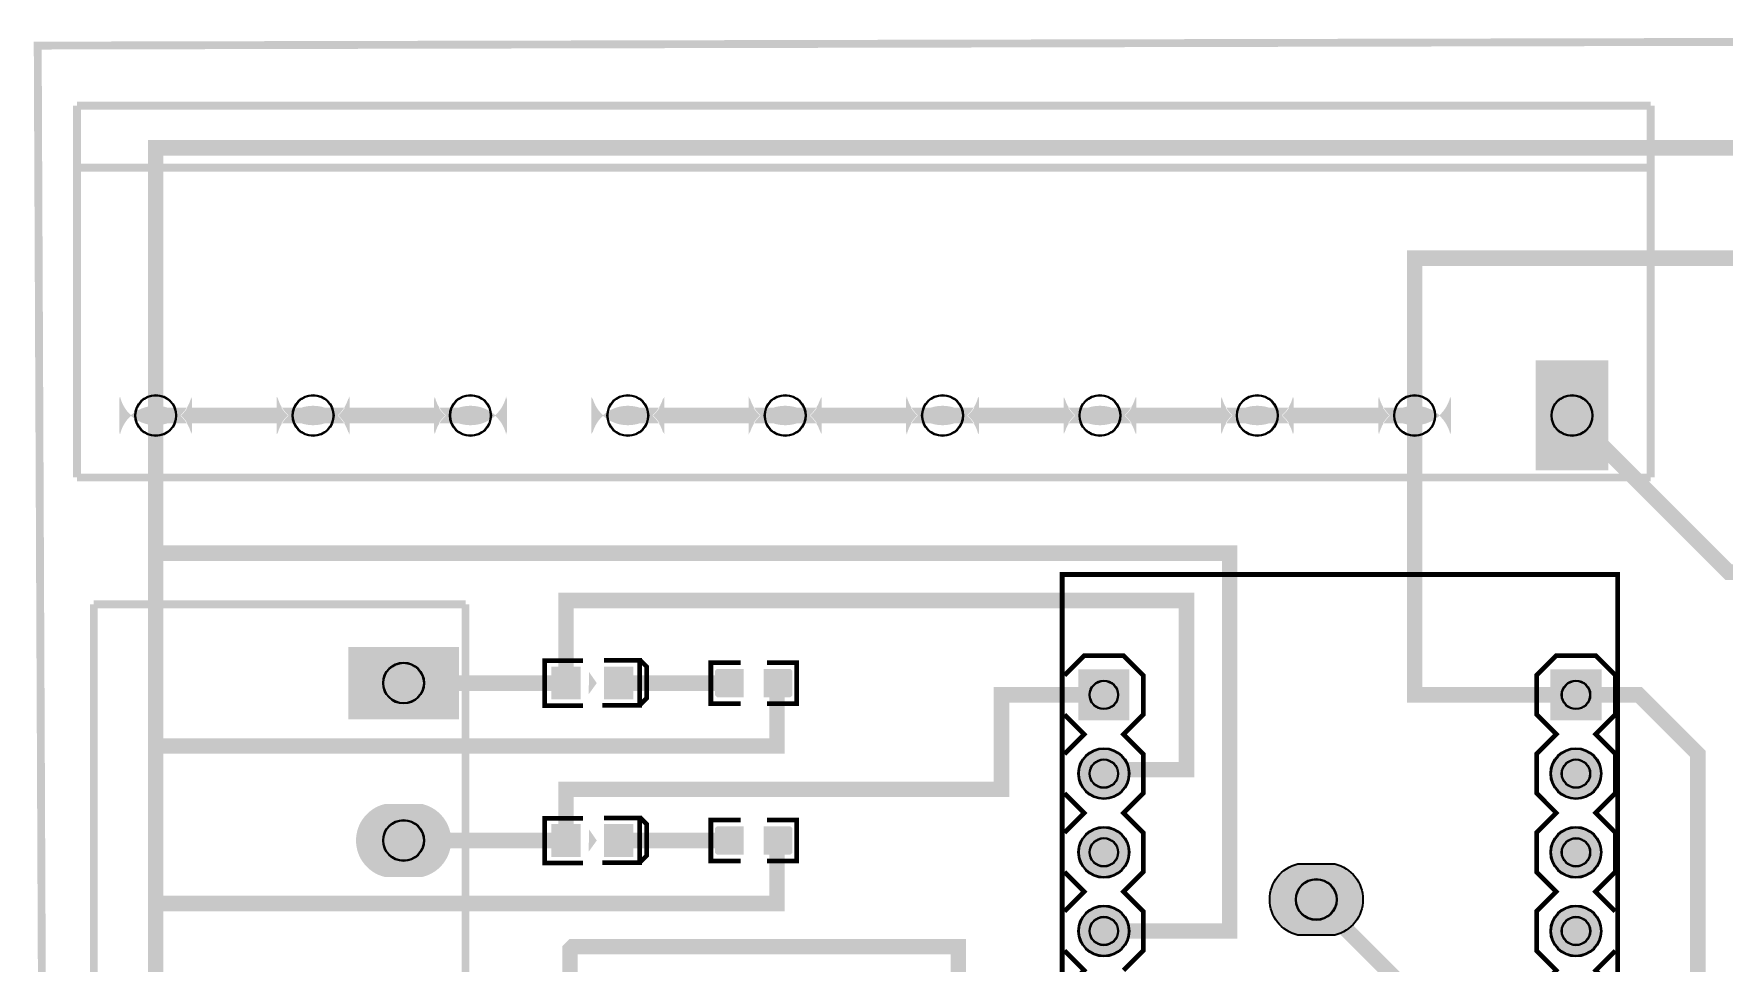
# Model space of a CAD drawing. Header units: millimetres. Extents: x 7 to 125, y -43 to 43.
# Drawn here: x 7.5 to 62, y 13.2 to 43.2 of the extents above; entities that cross this region are included whole.
import ezdxf

# ---------------------------------------------------------------- set-up
doc = ezdxf.new("R2010")
doc.units = ezdxf.units.MM
for name, color, linetype, true_color in [('BoardOutLine', 7, 'Continuous', 0xff00ff), ('BottomSolderMaskLayer', 7, 'Continuous', 0xaa00ff), ('Document', 7, 'Continuous', 0xffffff), ('Multi-Layer', 7, 'Continuous', 0xc0c0c0), ('TopLayer', 7, 'Continuous', 0xff0000), ('TopPasteMaskLayer', 7, 'Continuous', 0x808080), ('TopSilkLayer', 7, 'Continuous', 0xffcc00), ('TopSolderMaskLayer', 7, 'Continuous', 0x800080)]:
    doc.layers.add(name, color=color, linetype=linetype, true_color=true_color)

msp = doc.modelspace()

# ---------------------------------------------------------------- hatches: boundary and pattern name
at = {"layer": 'BottomSolderMaskLayer'}
for points in [[(55.975, 32.636), (58.326, 32.636), (58.326, 29.086), (55.975, 29.086)], [(12.605, 31.47, -0.785398), (10.255, 31.47), (10.255, 30.252, -0.785398), (12.605, 30.252)], [(17.685, 31.47, -0.785398), (15.335, 31.47), (15.335, 30.252, -0.785398), (17.685, 30.252)], [(22.765, 31.47, -0.785398), (20.415, 31.47), (20.415, 30.252, -0.785398), (22.765, 30.252)], [(27.845, 31.47, -0.785398), (25.495, 31.47), (25.495, 30.252, -0.785398), (27.845, 30.252)], [(32.925, 31.47, -0.785398), (30.575, 31.47), (30.575, 30.252, -0.785398), (32.925, 30.252)], [(38.005, 31.47, -0.785398), (35.655, 31.47), (35.655, 30.252, -0.785398), (38.005, 30.252)], [(43.085, 31.47, -0.785398), (40.735, 31.47), (40.735, 30.252, -0.785398), (43.085, 30.252)], [(48.165, 31.47, -0.785398), (45.815, 31.47), (45.815, 30.252, -0.785398), (48.165, 30.252)], [(53.246, 31.47, -0.785398), (50.895, 31.47), (50.895, 30.252, -0.785398), (53.246, 30.252)], [(17.642, 21.058), (17.642, 23.392), (21.22, 23.392), (21.22, 21.058)], [(41.212, 21.019), (41.212, 22.669), (42.862, 22.669), (42.862, 21.019)], [(56.452, 21.019), (56.452, 22.669), (58.103, 22.669), (58.103, 21.019)], [(41.212, 19.304, 1), (42.862, 19.304, 1)], [(56.452, 19.304, 1), (58.103, 19.304, 1)], [(18.818, 15.97, -0.785398), (18.818, 18.32), (20.044, 18.32, -0.785398), (20.044, 15.97)], [(41.212, 16.764, 1), (42.862, 16.764, 1)], [(56.452, 16.764, 1), (58.103, 16.764, 1)], [(48.282, 14.065, -0.785398), (48.282, 16.415), (49.508, 16.415, -0.785398), (49.508, 14.065)], [(41.212, 14.224, 1), (42.862, 14.224, 1)], [(56.452, 14.224, 1), (58.103, 14.224, 1)]]:
    msp.add_hatch(color=256, dxfattribs=at).paths.add_polyline_path(points)
at = {"layer": 'Document'}
msp.add_hatch(color=256, dxfattribs=at).paths.add_polyline_path([(58.557, 25.664), (58.557, -17.536), (52.507, -17.536), (52.507, -17.636), (58.557, -17.636), (58.657, -17.536), (58.657, 25.714), (58.607, 25.764), (40.707, 25.764), (40.657, 25.714), (40.657, -17.586), (40.707, -17.636), (46.757, -17.636), (46.757, -17.536), (40.757, -17.536), (40.757, 25.664), (58.507, 25.664)])
at = {"layer": 'Multi-Layer'}
for points in [[(56, 32.611), (58.3, 32.611), (58.3, 29.111), (56, 29.111)], [(12.58, 31.461, -0.785398), (10.28, 31.461), (10.28, 30.261, -0.785398), (12.58, 30.261)], [(17.66, 31.461, -0.785398), (15.36, 31.461), (15.36, 30.261, -0.785398), (17.66, 30.261)], [(22.74, 31.461, -0.785398), (20.44, 31.461), (20.44, 30.261, -0.785398), (22.74, 30.261)], [(27.82, 31.461, -0.785398), (25.52, 31.461), (25.52, 30.261, -0.785398), (27.82, 30.261)], [(32.9, 31.461, -0.785398), (30.6, 31.461), (30.6, 30.261, -0.785398), (32.9, 30.261)], [(37.98, 31.461, -0.785398), (35.68, 31.461), (35.68, 30.261, -0.785398), (37.98, 30.261)], [(43.06, 31.461, -0.785398), (40.76, 31.461), (40.76, 30.261, -0.785398), (43.06, 30.261)], [(48.14, 31.461, -0.785398), (45.84, 31.461), (45.84, 30.261, -0.785398), (48.14, 30.261)], [(53.22, 31.461, -0.785398), (50.92, 31.461), (50.92, 30.261, -0.785398), (53.22, 30.261)], [(17.681, 21.075), (17.681, 23.375), (21.181, 23.375), (21.181, 21.075)], [(41.237, 21.044), (41.237, 22.644), (42.837, 22.644), (42.837, 21.044)], [(56.477, 21.044), (56.477, 22.644), (58.077, 22.644), (58.077, 21.044)], [(41.237, 19.304, 1), (42.837, 19.304, 1)], [(56.477, 19.304, 1), (58.077, 19.304, 1)], [(18.831, 15.995, -0.785398), (18.831, 18.295), (20.031, 18.295, -0.785398), (20.031, 15.995)], [(41.237, 16.764, 1), (42.837, 16.764, 1)], [(56.477, 16.764, 1), (58.077, 16.764, 1)], [(41.237, 14.224, 1), (42.837, 14.224, 1)], [(56.477, 14.224, 1), (58.077, 14.224, 1)]]:
    msp.add_hatch(color=256, dxfattribs=at).paths.add_polyline_path(points)
at = {"layer": 'TopLayer'}
for points in [[(25.127, 22.725), (25.127, 21.725), (24.227, 21.725), (24.227, 22.725)], [(26.827, 22.725), (26.827, 21.725), (25.927, 21.725), (25.927, 22.725)], [(30.384, 21.793), (30.384, 22.657), (29.578, 22.657), (29.578, 21.793)], [(31.084, 21.793), (31.084, 22.657), (31.891, 22.657), (31.891, 21.793)], [(25.127, 17.645), (25.127, 16.645), (24.227, 16.645), (24.227, 17.645)], [(26.827, 17.645), (26.827, 16.645), (25.927, 16.645), (25.927, 17.645)], [(30.384, 16.713), (30.384, 17.577), (29.578, 17.577), (29.578, 16.713)], [(31.084, 16.713), (31.084, 17.577), (31.891, 17.577), (31.891, 16.713)]]:
    msp.add_hatch(color=256, dxfattribs=at).paths.add_polyline_path(points)
at = {"layer": 'TopPasteMaskLayer'}
for points in [[(25.127, 22.725), (25.127, 21.725), (24.227, 21.725), (24.227, 22.725)], [(26.827, 22.725), (26.827, 21.725), (25.927, 21.725), (25.927, 22.725)], [(30.379, 22.625), (30.379, 22.397), (29.999, 22.397), (29.999, 22.067), (30.379, 22.067), (30.379, 21.825), (30.329, 21.775), (29.539, 21.775), (29.489, 21.825), (29.489, 22.625), (29.539, 22.675), (30.329, 22.675)], [(31.929, 22.675), (31.129, 22.675), (31.079, 22.625), (31.079, 22.397), (31.449, 22.397), (31.449, 22.067), (31.079, 22.067), (31.079, 21.825), (31.129, 21.775), (31.929, 21.775), (31.979, 21.825), (31.979, 22.625)], [(25.127, 17.645), (25.127, 16.645), (24.227, 16.645), (24.227, 17.645)], [(26.827, 17.645), (26.827, 16.645), (25.927, 16.645), (25.927, 17.645)], [(30.379, 17.545), (30.379, 17.317), (29.999, 17.317), (29.999, 16.987), (30.379, 16.987), (30.379, 16.745), (30.329, 16.695), (29.539, 16.695), (29.489, 16.745), (29.489, 17.545), (29.539, 17.595), (30.329, 17.595)], [(31.929, 17.595), (31.129, 17.595), (31.079, 17.545), (31.079, 17.317), (31.449, 17.317), (31.449, 16.987), (31.079, 16.987), (31.079, 16.745), (31.129, 16.695), (31.929, 16.695), (31.979, 16.745), (31.979, 17.545)]]:
    msp.add_hatch(color=256, dxfattribs=at).paths.add_polyline_path(points)
at = {"layer": 'TopSilkLayer'}
for points in [[(25.417, 22.585), (25.407, 21.865), (25.667, 22.225)], [(25.417, 17.505), (25.407, 16.785), (25.667, 17.145)]]:
    msp.add_hatch(color=256, dxfattribs=at).paths.add_polyline_path(points)
at = {"layer": 'TopSolderMaskLayer'}
for points in [[(55.975, 32.636), (58.326, 32.636), (58.326, 29.086), (55.975, 29.086)], [(12.605, 31.47, -0.785398), (10.255, 31.47), (10.255, 30.252, -0.785398), (12.605, 30.252)], [(17.685, 31.47, -0.785398), (15.335, 31.47), (15.335, 30.252, -0.785398), (17.685, 30.252)], [(22.765, 31.47, -0.785398), (20.415, 31.47), (20.415, 30.252, -0.785398), (22.765, 30.252)], [(27.845, 31.47, -0.785398), (25.495, 31.47), (25.495, 30.252, -0.785398), (27.845, 30.252)], [(32.925, 31.47, -0.785398), (30.575, 31.47), (30.575, 30.252, -0.785398), (32.925, 30.252)], [(38.005, 31.47, -0.785398), (35.655, 31.47), (35.655, 30.252, -0.785398), (38.005, 30.252)], [(43.085, 31.47, -0.785398), (40.735, 31.47), (40.735, 30.252, -0.785398), (43.085, 30.252)], [(48.165, 31.47, -0.785398), (45.815, 31.47), (45.815, 30.252, -0.785398), (48.165, 30.252)], [(53.246, 31.47, -0.785398), (50.895, 31.47), (50.895, 30.252, -0.785398), (53.246, 30.252)], [(17.642, 21.058), (17.642, 23.392), (21.22, 23.392), (21.22, 21.058)], [(25.15, 22.753), (25.15, 21.697), (24.204, 21.697), (24.204, 22.753)], [(26.85, 22.753), (26.85, 21.697), (25.904, 21.697), (25.904, 22.753)], [(30.409, 21.768), (30.409, 22.682), (29.552, 22.682), (29.552, 21.768)], [(31.059, 21.768), (31.059, 22.682), (31.916, 22.682), (31.916, 21.768)], [(41.212, 21.019), (41.212, 22.669), (42.862, 22.669), (42.862, 21.019)], [(56.452, 21.019), (56.452, 22.669), (58.103, 22.669), (58.103, 21.019)], [(41.212, 19.304, 1), (42.862, 19.304, 1)], [(56.452, 19.304, 1), (58.103, 19.304, 1)], [(18.818, 15.97, -0.785398), (18.818, 18.32), (20.044, 18.32, -0.785398), (20.044, 15.97)], [(25.15, 17.673), (25.15, 16.617), (24.204, 16.617), (24.204, 17.673)], [(26.85, 17.673), (26.85, 16.617), (25.904, 16.617), (25.904, 17.673)], [(30.409, 16.688), (30.409, 17.602), (29.552, 17.602), (29.552, 16.688)], [(31.059, 16.688), (31.059, 17.602), (31.916, 17.602), (31.916, 16.688)], [(41.212, 16.764, 1), (42.862, 16.764, 1)], [(56.452, 16.764, 1), (58.103, 16.764, 1)], [(48.282, 14.065, -0.785398), (48.282, 16.415), (49.508, 16.415, -0.785398), (49.508, 14.065)], [(41.212, 14.224, 1), (42.862, 14.224, 1)], [(56.452, 14.224, 1), (58.103, 14.224, 1)]]:
    msp.add_hatch(color=256, dxfattribs=at).paths.add_polyline_path(points)

# ---------------------------------------------------------------- linework, layer by layer
at = {"layer": 'BoardOutLine', "const_width": 0.254}
msp.add_lwpolyline([(7.62, 42.799), (124.46, 43.053), (124.46, -43.18), (8.001, -43.18), (7.62, 42.799)], close=True, dxfattribs=at)
at = {"layer": 'BottomSolderMaskLayer'}
for centre, radius in [((11.43, 30.861), 0.664), ((16.51, 30.861), 0.664), ((21.59, 30.861), 0.664), ((26.67, 30.861), 0.664), ((31.75, 30.861), 0.664), ((36.83, 30.861), 0.664), ((41.91, 30.861), 0.664), ((46.99, 30.861), 0.664), ((52.07, 30.861), 0.664), ((57.15, 30.861), 0.664), ((19.431, 22.225), 0.664), ((42.037, 21.844), 0.464), ((57.277, 21.844), 0.464), ((42.037, 19.304), 0.825), ((42.037, 19.304), 0.464), ((57.277, 19.304), 0.825), ((57.277, 19.304), 0.464), ((19.431, 17.145), 0.664), ((42.037, 16.764), 0.825), ((57.277, 16.764), 0.825), ((42.038, 16.765), 0.464), ((57.277, 16.764), 0.464), ((48.895, 15.24), 0.664), ((42.037, 14.224), 0.825), ((57.277, 14.224), 0.825), ((42.037, 14.224), 0.464), ((57.278, 14.223), 0.464)]:
    msp.add_circle(centre, radius, dxfattribs=at)
at = {"layer": 'Multi-Layer'}
msp.add_lwpolyline([(48.295, 14.09, -0.785398), (48.295, 16.39), (49.495, 16.39, -0.785398), (49.495, 14.09)], format="xyb", close=True, dxfattribs=at)
for centre, radius in [((11.43, 30.861), 0.65), ((16.51, 30.861), 0.65), ((21.59, 30.861), 0.65), ((26.67, 30.861), 0.65), ((31.75, 30.861), 0.65), ((36.83, 30.861), 0.65), ((41.91, 30.861), 0.65), ((46.99, 30.861), 0.65), ((52.07, 30.861), 0.65), ((57.15, 30.861), 0.65), ((19.431, 22.225), 0.65), ((42.037, 21.844), 0.45), ((57.277, 21.844), 0.45), ((42.037, 19.304), 0.8), ((42.037, 19.304), 0.45), ((57.277, 19.304), 0.8), ((57.277, 19.304), 0.45), ((19.431, 17.145), 0.65), ((42.037, 16.764), 0.8), ((57.277, 16.764), 0.8), ((42.038, 16.765), 0.45), ((57.277, 16.764), 0.45), ((48.895, 15.24), 0.65), ((42.037, 14.224), 0.8), ((57.277, 14.224), 0.8), ((42.037, 14.224), 0.45), ((57.278, 14.223), 0.45)]:
    msp.add_circle(centre, radius, dxfattribs=at)
at = {"layer": 'TopLayer', "const_width": 0.5}
for points in [[(11.43, 30.861), (11.43, 39.497), (118.237, 39.497), (118.11, 27.661), (118.11, -25.4), (111.506, -32.004)], [(66.04, 35.814), (65.913, 35.941), (52.07, 35.941), (52.07, 35.814), (52.07, 30.861)], [(11.43, 30.861), (16.51, 30.861)], [(31.614, -23.495), (31.614, -25.527), (12.954, -25.527), (11.43, -24.003), (11.43, 30.861)], [(21.59, 30.861), (16.51, 30.861)], [(26.67, 30.861), (31.75, 30.861)], [(31.75, 30.861), (36.83, 30.861)], [(36.83, 30.861), (41.91, 30.861)], [(41.91, 30.861), (46.99, 30.861)], [(46.99, 30.861), (52.07, 30.861)], [(52.07, 30.861), (52.07, 21.844), (57.277, 21.844)], [(63.287, 25.805), (62.206, 25.805), (57.15, 30.861)], [(42.037, 14.224), (46.101, 14.224), (46.101, 26.416), (11.43, 26.416)], [(24.676, 22.225), (24.676, 24.892), (44.704, 24.892), (44.704, 19.431), (42.164, 19.431), (42.037, 19.304)], [(31.487, 22.225), (31.487, 20.193), (11.43, 20.193)], [(19.431, 22.225), (24.677, 22.225)], [(26.377, 22.225), (29.981, 22.225)], [(42.037, 21.844), (38.735, 21.844), (38.735, 18.796), (24.676, 18.796), (24.676, 17.145)], [(68.961, 3.81), (61.214, 11.557), (61.214, 19.939), (59.309, 21.844), (57.277, 21.844)], [(31.487, 17.145), (31.487, 15.113), (11.43, 15.113)], [(24.677, 17.145), (19.431, 17.145)], [(26.377, 17.145), (29.981, 17.145)], [(42.037, -11.176), (46.101, -11.176), (51.816, -5.461), (51.816, 12.319), (48.895, 15.24)], [(42.037, 11.684), (37.338, 11.684), (37.338, 13.716), (24.892, 13.716), (24.804, 13.628), (24.804, 12.065)]]:
    msp.add_lwpolyline(points, dxfattribs=at)
at = {"layer": 'TopSilkLayer'}
for points, const_width in [([(59.69, 40.861), (8.89, 40.861)], 0.254), ([(8.89, 40.861), (8.89, 28.861)], 0.254), ([(59.69, 40.861), (59.69, 28.861)], 0.254), ([(59.69, 38.861), (8.89, 38.861)], 0.254), ([(59.69, 28.861), (8.89, 28.861)], 0.254), ([(9.431, 24.765), (9.431, -26.035)], 0.254), ([(9.431, 24.765), (21.431, 24.765)], 0.254), ([(11.431, 24.765), (11.431, -26.035)], 0.254), ([(21.431, 24.765), (21.431, -26.035)], 0.254), ([(25.227, 21.495), (23.987, 21.495), (23.987, 22.945), (25.227, 22.945)], 0.15), ([(25.897, 22.955), (27.047, 22.955), (27.047, 21.505), (25.847, 21.505)], 0.15), ([(27.047, 22.955), (27.077, 22.955), (27.277, 22.755), (27.277, 21.735), (27.247, 21.705), (27.047, 21.505)], 0.15), ([(30.308, 21.564), (29.349, 21.564), (29.349, 22.886), (30.308, 22.886)], 0.152), ([(31.16, 21.564), (32.119, 21.564), (32.119, 22.886), (31.16, 22.886)], 0.152), ([(42.672, 12.955), (43.307, 13.59), (43.307, 14.86), (42.672, 15.494), (43.307, 16.129), (43.307, 17.399), (42.672, 18.034), (43.307, 18.669), (43.307, 19.939), (42.672, 20.574), (43.307, 21.209), (43.307, 22.479), (42.672, 23.114), (41.402, 23.114), (40.767, 22.479)], 0.152), ([(58.547, 22.479), (57.912, 23.114), (56.642, 23.114), (56.007, 22.479)], 0.152), ([(58.547, 14.858), (57.912, 15.493), (58.547, 16.129), (58.547, 17.399), (57.912, 18.034), (58.547, 18.669), (58.547, 19.939), (57.912, 20.574), (58.547, 21.209), (58.547, 22.479), (57.912, 23.114), (56.642, 23.114), (56.007, 22.479), (56.007, 21.209), (56.642, 20.574), (56.007, 19.939), (56.007, 18.669), (56.642, 18.034), (56.007, 17.399), (56.007, 16.129), (56.642, 15.493), (56.007, 14.858), (56.007, 13.588), (56.642, 12.953)], 0.152), ([(40.767, 21.209), (41.402, 20.574), (40.767, 19.939)], 0.152), ([(56.007, 21.209), (56.642, 20.574), (56.007, 19.939)], 0.152), ([(58.547, 19.939), (57.912, 20.574), (58.547, 21.209)], 0.152), ([(40.767, 18.669), (41.402, 18.034), (40.767, 17.399)], 0.152), ([(56.007, 18.669), (56.642, 18.034), (56.007, 17.399)], 0.152), ([(58.547, 17.399), (57.912, 18.034), (58.547, 18.669)], 0.152), ([(25.227, 16.415), (23.987, 16.415), (23.987, 17.865), (25.227, 17.865)], 0.15), ([(25.897, 17.875), (27.047, 17.875), (27.047, 16.425), (25.847, 16.425)], 0.15), ([(27.047, 17.875), (27.077, 17.875), (27.277, 17.675), (27.277, 16.655), (27.247, 16.625), (27.047, 16.425)], 0.15), ([(30.308, 16.484), (29.349, 16.484), (29.349, 17.806), (30.308, 17.806)], 0.152), ([(31.16, 16.484), (32.119, 16.484), (32.119, 17.806), (31.16, 17.806)], 0.152), ([(40.767, 16.129), (41.402, 15.494), (40.767, 14.86)], 0.152), ([(56.007, 16.129), (56.642, 15.493), (56.007, 14.858)], 0.152), ([(58.547, 14.858), (57.912, 15.493), (58.547, 16.129)], 0.152), ([(40.767, 13.59), (41.402, 12.955), (40.767, 12.32)], 0.152), ([(56.007, 13.588), (56.642, 12.953), (56.007, 12.318)], 0.152), ([(58.547, 12.318), (57.912, 12.953), (58.547, 13.588)], 0.152)]:
    msp.add_lwpolyline(points, dxfattribs=dict(at, const_width=const_width))
at = {"layer": 'TopSilkLayer', "const_width": 0.152}
msp.add_lwpolyline([(40.691, -17.602), (40.691, 25.73), (58.623, 25.73), (58.623, -17.602), (40.691, -17.602)], close=True, dxfattribs=at)
at = {"layer": 'TopSolderMaskLayer'}
for centre, radius in [((11.43, 30.861), 0.664), ((16.51, 30.861), 0.664), ((21.59, 30.861), 0.664), ((26.67, 30.861), 0.664), ((31.75, 30.861), 0.664), ((36.83, 30.861), 0.664), ((41.91, 30.861), 0.664), ((46.99, 30.861), 0.664), ((52.07, 30.861), 0.664), ((57.15, 30.861), 0.664), ((19.431, 22.225), 0.664), ((42.037, 21.844), 0.464), ((57.277, 21.844), 0.464), ((42.037, 19.304), 0.825), ((42.037, 19.304), 0.464), ((57.277, 19.304), 0.825), ((57.277, 19.304), 0.464), ((19.431, 17.145), 0.664), ((42.037, 16.764), 0.825), ((57.277, 16.764), 0.825), ((42.038, 16.765), 0.464), ((57.277, 16.764), 0.464), ((48.895, 15.24), 0.664), ((42.037, 14.224), 0.825), ((57.277, 14.224), 0.825), ((42.037, 14.224), 0.464), ((57.278, 14.223), 0.464)]:
    msp.add_circle(centre, radius, dxfattribs=at)

doc.saveas('drawing.dxf')
